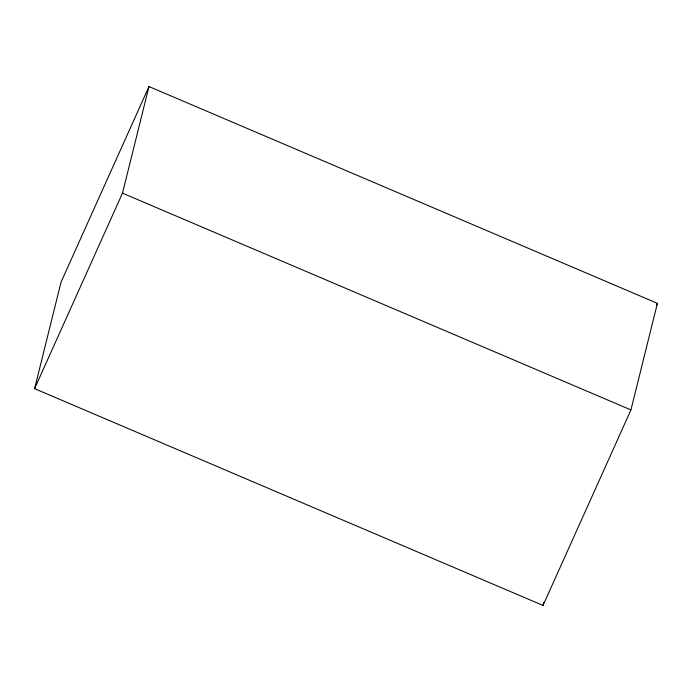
<?xml version="1.0" encoding="UTF-8"?>
<svg xmlns="http://www.w3.org/2000/svg" width="692" height="692" viewBox="0 0 692 692"><rect width="100%" height="100%" fill="white"/><g stroke="black" fill="none" stroke-linecap="round" stroke-linejoin="round"><path stroke-width="1.04" d="M34.6 388.662L61.069 282.077L148.979 86.552L657.4 303.338L630.931 409.923L543.021 605.448L34.6 388.662L122.501 193.137L148.979 86.552M543.021 605.448L543.8 602.317M656.518 305.302L657.4 303.338M122.501 193.137L630.931 409.923"/></g></svg>
